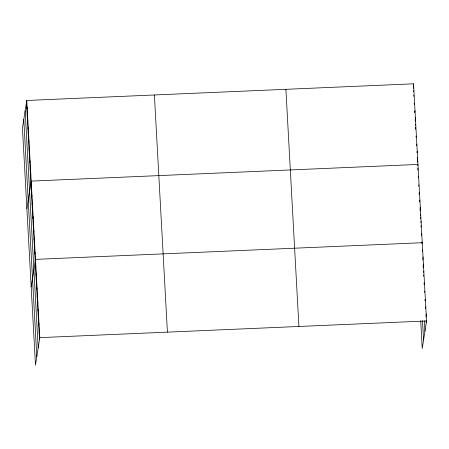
<?xml version="1.0" encoding="UTF-8"?>
<svg xmlns="http://www.w3.org/2000/svg" width="449" height="449" viewBox="0 0 449 449"><rect width="100%" height="100%" fill="white"/><g stroke="black" fill="none" stroke-linecap="round" stroke-linejoin="round"><path stroke-width="0.67" d="M26.766 100.475L22.45 128.027L35.471 365.183L39.787 337.637L26.766 100.475L413.529 83.817L426.55 320.973L422.234 348.525L420.707 320.715M26.856 108.972L27.131 107.193M27.226 115.69L27.501 113.911M27.591 122.409L27.872 120.635M27.961 129.132L28.242 127.353M28.332 135.851L28.607 134.071M28.702 142.569L28.977 140.79M29.067 149.287L29.348 147.513M29.438 156.011L29.718 154.232M29.808 162.729L30.083 160.95M30.173 169.447L30.453 167.668M30.543 176.165L30.824 174.392M26.878 208.662L31.194 181.11L417.957 164.446L417.772 165.636M31.307 190L31.582 188.221M31.694 197.117L31.974 195.337M32.087 204.233L32.362 202.454M32.474 211.344L32.755 209.565M32.867 218.461L33.147 216.682M33.26 225.578L33.535 223.798M33.647 232.689L33.928 230.909M34.04 239.805L34.315 238.026M34.427 246.922L34.708 245.143M34.82 254.033L35.101 252.254M31.172 286.922L35.488 259.37L422.251 242.713M35.6 268.266L35.881 266.487M35.993 275.377L36.268 273.598M36.38 282.494L36.661 280.715M36.773 289.611L37.054 287.831M37.166 296.722L37.441 294.942M37.553 303.838L37.834 302.059M37.946 310.955L38.221 309.176M38.333 318.066L38.614 316.292M38.726 325.183L39.007 323.403M39.119 332.299L39.394 330.52M413.344 85.001L413.529 83.817M413.714 91.719L413.899 90.535M415.005 110.695L414.724 112.469L414.651 111.128M415.376 117.413L415.207 121.208M415.555 125.316L415.74 124.132M416.661 145.476L416.846 144.292M416.941 152.789L417.216 151.01M417.306 159.507L417.587 157.728M419.518 192.907L419.243 194.686L419.136 192.744M419.63 201.803L419.91 200.024M420.023 208.914L420.298 207.141M420.505 215.436L420.691 214.252M420.893 222.552L421.083 221.368M422.644 249.829L422.363 251.603L422.296 250.312M423.037 256.94L422.829 260.01M423.149 265.836L423.424 264.057M423.632 272.358L423.817 271.174M425.192 300.813L425.377 299.629M425.77 306.746L425.489 308.525L425.422 307.228M426.157 313.862L425.949 316.932M39.787 337.637L426.55 320.973M413.288 86.264L413.4 88.279M413.765 94.997L413.838 96.344M414.208 103.062L414.281 104.409M415.538 127.252L415.651 129.267M416.015 135.991L416.088 137.332M416.459 144.05L416.532 145.397M417.346 160.181L417.458 162.196M417.783 168.167L417.89 170.109M418.244 176.575L418.316 177.871M418.709 184.982L418.777 186.279M420.056 209.565L420.129 210.856M420.483 217.322L420.556 218.618M420.943 225.735L421.016 227.026M421.37 233.497L421.476 235.433M421.83 241.904L421.937 243.841M423.183 266.482L423.255 267.772M423.643 274.889L423.716 276.186M424.069 282.651L424.176 284.593M424.529 291.059L424.602 292.355M424.995 299.466L425.063 300.763M426.163 320.811L426.269 322.752M424.372 320.912L424.939 331.255M422.503 320.614L423.57 340.022M285.895 89.312L298.916 326.474M154.394 94.975L167.421 332.137M26.485 102.254L39.506 339.41M25.155 110.757L38.176 347.919M23.78 119.518L36.801 356.68"/></g></svg>
